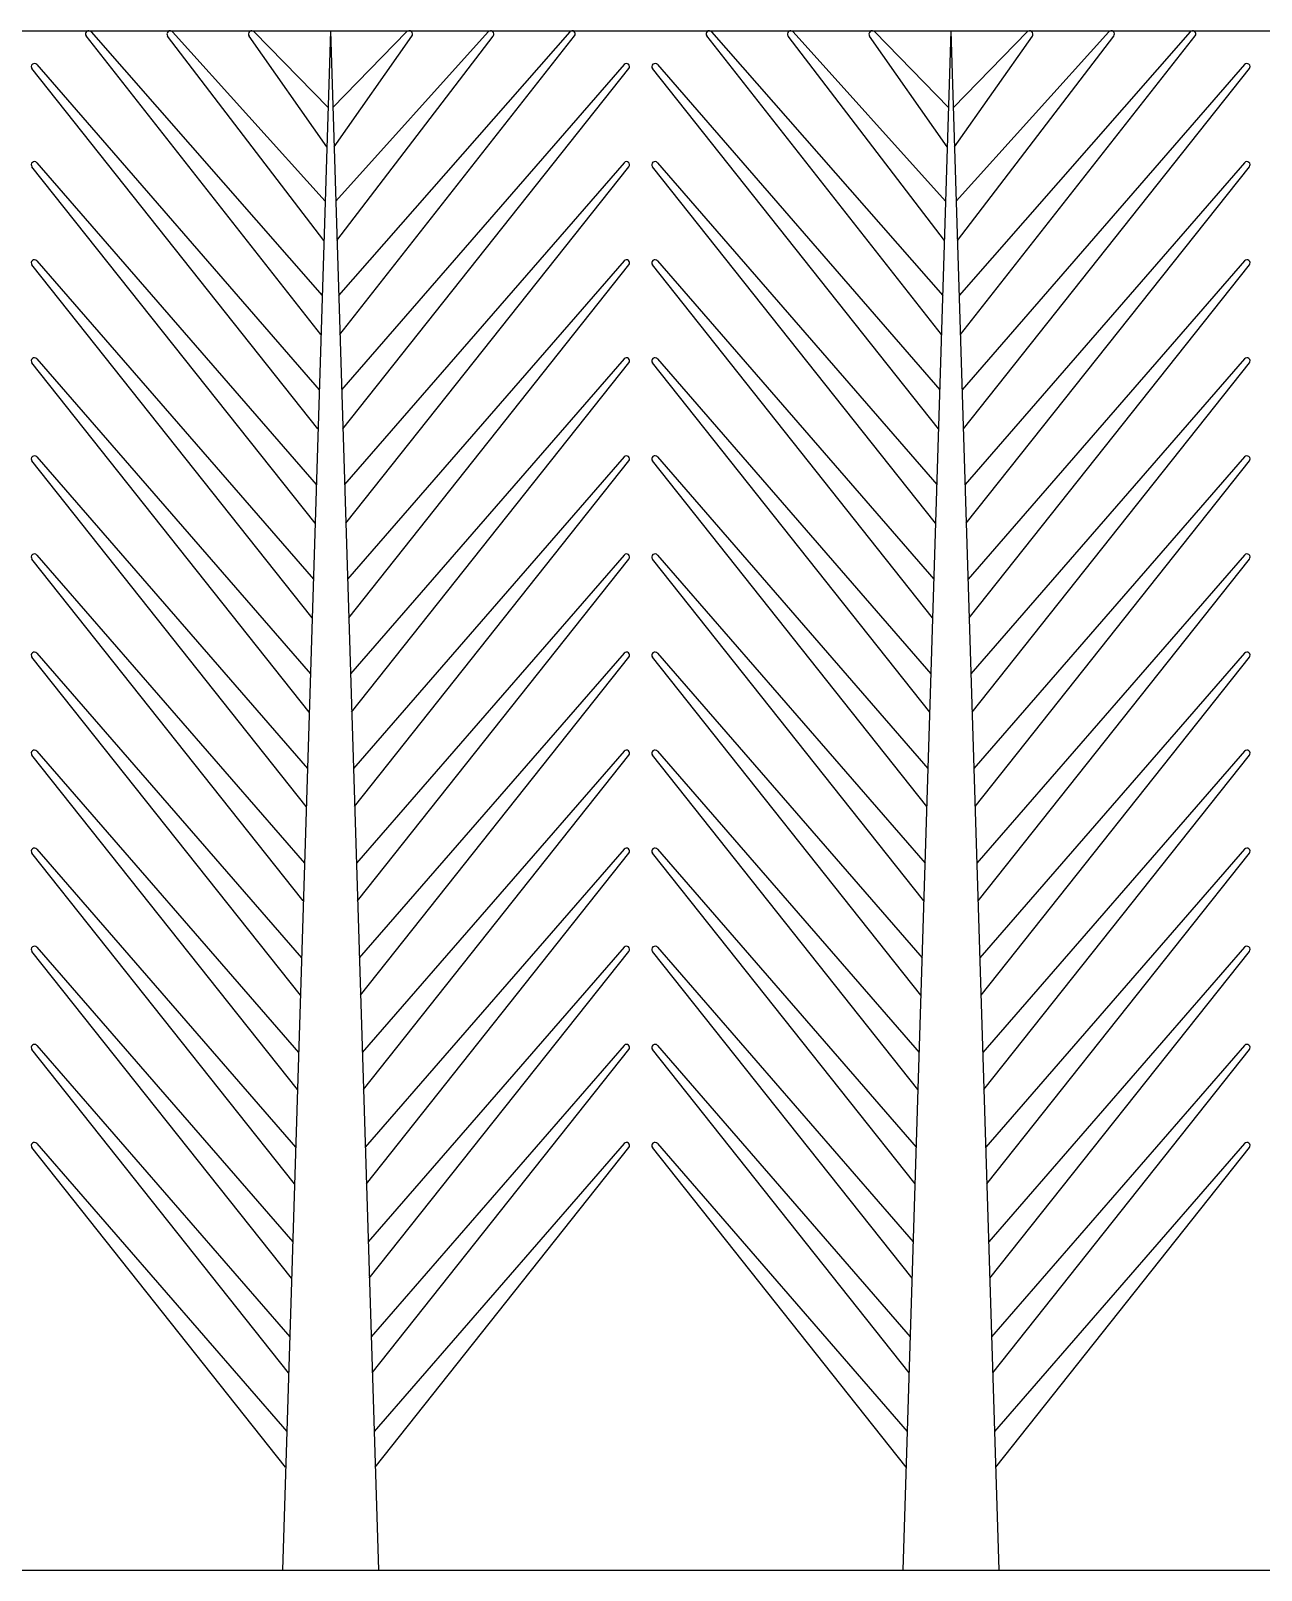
# Model space of a CAD drawing. Extents: x -111 to 2985, y -118 to 122.
# Drawn here: x 35 to 64.36, y 84.84 to 121.56 of the extents above; entities that cross this region are included whole.
import ezdxf

# ---------------------------------------------------------------- set-up
doc = ezdxf.new("R2010")
doc.units = 0
doc.layers.add('LAYER_03', color=5, linetype='CONTINUOUS')

msp = doc.modelspace()

# ---------------------------------------------------------------- linework, layer by layer
at = {"layer": 'LAYER_03'}
for points in [[(12.535, 121.562), (71.768, 121.562), (71.768, 84.838)], [(42.152, 121.562), (41.007, 84.838)], [(42.152, 121.562), (43.296, 84.838)], [(56.96, 121.562), (55.815, 84.838)], [(56.96, 121.562), (58.105, 84.838)], [(41.926, 114.314), (36.323, 121.439)], [(36.44, 121.536), (41.955, 115.25)], [(41.996, 116.562), (38.267, 121.437)], [(38.386, 121.536), (42.025, 117.499)], [(42.065, 118.792), (40.209, 121.433)], [(40.334, 121.537), (42.095, 119.735)], [(43.969, 121.537), (42.208, 119.735)], [(45.917, 121.536), (42.278, 117.499)], [(42.307, 116.562), (46.036, 121.437)], [(47.863, 121.536), (42.348, 115.25)], [(42.377, 114.314), (47.98, 121.439)], [(56.734, 114.314), (51.132, 121.439)], [(51.249, 121.536), (56.763, 115.25)], [(56.804, 116.562), (53.075, 121.437)], [(53.194, 121.536), (56.833, 117.499)], [(56.873, 118.792), (55.017, 121.433)], [(55.142, 121.537), (56.903, 119.735)], [(58.777, 121.537), (57.017, 119.735)], [(57.046, 118.792), (58.903, 121.433)], [(60.726, 121.536), (57.086, 117.499)], [(57.116, 116.562), (60.845, 121.437)], [(62.671, 121.536), (57.157, 115.25)], [(57.186, 114.314), (62.788, 121.439)], [(41.855, 112.063), (35.029, 120.659)], [(35.144, 120.754), (41.884, 112.996)], [(49.159, 120.754), (42.419, 112.996)], [(42.448, 112.063), (49.274, 120.659)], [(56.664, 112.063), (49.837, 120.659)], [(49.953, 120.754), (56.693, 112.996)], [(63.967, 120.754), (57.227, 112.996)], [(57.256, 112.063), (64.082, 120.659)], [(41.785, 109.812), (35.029, 118.319)], [(35.144, 118.415), (41.814, 110.737)], [(49.159, 118.415), (42.489, 110.737)], [(42.518, 109.812), (49.274, 118.319)], [(56.593, 109.812), (49.837, 118.319)], [(49.953, 118.415), (56.622, 110.737)], [(63.967, 118.415), (57.297, 110.737)], [(57.326, 109.812), (64.082, 118.319)], [(35.144, 116.075), (41.744, 108.479)], [(49.159, 116.075), (42.559, 108.479)], [(49.953, 116.075), (56.552, 108.479)], [(63.967, 116.075), (57.368, 108.479)], [(41.715, 107.56), (35.029, 115.979)], [(42.588, 107.56), (49.274, 115.979)], [(56.523, 107.56), (49.837, 115.979)], [(57.396, 107.56), (64.082, 115.979)], [(41.645, 105.309), (35.029, 113.639)], [(35.144, 113.735), (41.673, 106.22)], [(49.159, 113.735), (42.63, 106.22)], [(42.658, 105.309), (49.274, 113.639)], [(56.453, 105.309), (49.837, 113.639)], [(49.953, 113.735), (56.481, 106.22)], [(63.967, 113.735), (57.438, 106.22)], [(57.466, 105.309), (64.082, 113.639)], [(41.575, 103.058), (35.029, 111.3)], [(35.144, 111.395), (41.603, 103.961)], [(49.159, 111.395), (42.7, 103.961)], [(42.728, 103.058), (49.274, 111.3)], [(56.383, 103.058), (49.837, 111.3)], [(49.953, 111.395), (56.411, 103.961)], [(63.967, 111.395), (57.508, 103.961)], [(57.537, 103.058), (64.082, 111.3)], [(41.504, 100.806), (35.029, 108.96)], [(35.144, 109.056), (41.532, 101.703)], [(49.159, 109.056), (42.771, 101.703)], [(42.799, 100.806), (49.274, 108.96)], [(56.313, 100.806), (49.837, 108.96)], [(49.953, 109.056), (56.341, 101.703)], [(63.967, 109.056), (57.579, 101.703)], [(57.607, 100.806), (64.082, 108.96)], [(41.434, 98.555), (35.029, 106.62)], [(35.144, 106.716), (41.462, 99.444)], [(49.159, 106.716), (42.841, 99.444)], [(42.869, 98.555), (49.274, 106.62)], [(56.242, 98.555), (49.837, 106.62)], [(49.953, 106.716), (56.27, 99.444)], [(63.967, 106.716), (57.649, 99.444)], [(57.677, 98.555), (64.082, 106.62)], [(35.144, 104.376), (41.392, 97.185)], [(49.159, 104.376), (42.911, 97.185)], [(49.953, 104.376), (56.2, 97.185)], [(63.967, 104.376), (57.72, 97.185)], [(41.364, 96.303), (35.029, 104.28)], [(42.939, 96.303), (49.274, 104.28)], [(56.172, 96.303), (49.837, 104.28)], [(57.747, 96.303), (64.082, 104.28)], [(41.294, 94.052), (35.029, 101.941)], [(35.144, 102.036), (41.321, 94.927)], [(49.159, 102.036), (42.982, 94.927)], [(43.009, 94.052), (49.274, 101.941)], [(56.102, 94.052), (49.837, 101.941)], [(49.953, 102.036), (56.129, 94.927)], [(63.967, 102.036), (57.79, 94.927)], [(57.817, 94.052), (64.082, 101.941)], [(41.224, 91.801), (35.029, 99.601)], [(35.144, 99.697), (41.251, 92.668)], [(49.159, 99.697), (43.052, 92.668)], [(43.079, 91.801), (49.274, 99.601)], [(56.032, 91.801), (49.837, 99.601)], [(49.953, 99.697), (56.059, 92.668)], [(63.967, 99.697), (57.861, 92.668)], [(57.888, 91.801), (64.082, 99.601)], [(35.144, 97.357), (41.18, 90.409)], [(49.159, 97.357), (43.123, 90.409)], [(49.953, 97.357), (55.988, 90.409)], [(63.967, 97.357), (57.931, 90.409)], [(41.153, 89.549), (35.029, 97.261)], [(43.15, 89.549), (49.274, 97.261)], [(55.962, 89.549), (49.837, 97.261)], [(57.958, 89.549), (64.082, 97.261)], [(41.083, 87.298), (35.029, 94.921)], [(35.144, 95.017), (41.11, 88.15)], [(49.159, 95.017), (43.193, 88.15)], [(43.22, 87.298), (49.274, 94.921)], [(55.891, 87.298), (49.837, 94.921)], [(49.953, 95.017), (55.918, 88.15)], [(63.967, 95.017), (58.001, 88.15)], [(58.028, 87.298), (64.082, 94.921)], [(12.535, 84.838), (71.768, 84.838)]]:
    msp.add_lwpolyline(points, dxfattribs=at)
for points in [[(36.44, 121.536, 0.973464), (36.323, 121.439)], [(38.386, 121.536, 0.960466), (38.267, 121.437)], [(40.334, 121.537, 0.922556), (40.209, 121.433)], [(42.238, 118.792), (44.094, 121.433, 0.922556), (43.969, 121.537)], [(46.036, 121.437, 0.960466), (45.917, 121.536)], [(47.98, 121.439, 0.973464), (47.863, 121.536)], [(51.249, 121.536, 0.973464), (51.132, 121.439)], [(53.194, 121.536, 0.960466), (53.075, 121.437)], [(55.142, 121.537, 0.922556), (55.017, 121.433)], [(58.903, 121.433, 0.922556), (58.777, 121.537)], [(60.845, 121.437, 0.960466), (60.726, 121.536)], [(62.788, 121.439, 0.973464), (62.671, 121.536)], [(35.144, 120.754, 0.978183), (35.029, 120.659)], [(49.274, 120.659, 0.978183), (49.159, 120.754)], [(49.953, 120.754, 0.978183), (49.837, 120.659)], [(64.082, 120.659, 0.978183), (63.967, 120.754)], [(35.144, 118.415, 0.978183), (35.029, 118.319)], [(49.274, 118.319, 0.978183), (49.159, 118.415)], [(49.953, 118.415, 0.978183), (49.837, 118.319)], [(64.082, 118.319, 0.978183), (63.967, 118.415)], [(35.144, 116.075, 0.978183), (35.029, 115.979)], [(49.274, 115.979, 0.978183), (49.159, 116.075)], [(49.953, 116.075, 0.978183), (49.837, 115.979)], [(64.082, 115.979, 0.978183), (63.967, 116.075)], [(35.144, 113.735, 0.978183), (35.029, 113.639)], [(49.274, 113.639, 0.978183), (49.159, 113.735)], [(49.953, 113.735, 0.978183), (49.837, 113.639)], [(64.082, 113.639, 0.978183), (63.967, 113.735)], [(35.144, 111.395, 0.978183), (35.029, 111.3)], [(49.274, 111.3, 0.978183), (49.159, 111.395)], [(49.953, 111.395, 0.978183), (49.837, 111.3)], [(64.082, 111.3, 0.978183), (63.967, 111.395)], [(35.144, 109.056, 0.978183), (35.029, 108.96)], [(49.274, 108.96, 0.978183), (49.159, 109.056)], [(49.953, 109.056, 0.978183), (49.837, 108.96)], [(64.082, 108.96, 0.978183), (63.967, 109.056)], [(35.144, 106.716, 0.978183), (35.029, 106.62)], [(49.274, 106.62, 0.978183), (49.159, 106.716)], [(49.953, 106.716, 0.978183), (49.837, 106.62)], [(64.082, 106.62, 0.978183), (63.967, 106.716)], [(35.144, 104.376, 0.978183), (35.029, 104.28)], [(49.274, 104.28, 0.978183), (49.159, 104.376)], [(49.953, 104.376, 0.978183), (49.837, 104.28)], [(64.082, 104.28, 0.978183), (63.967, 104.376)], [(35.144, 102.036, 0.978183), (35.029, 101.941)], [(49.274, 101.941, 0.978183), (49.159, 102.036)], [(49.953, 102.036, 0.978183), (49.837, 101.941)], [(64.082, 101.941, 0.978183), (63.967, 102.036)], [(35.144, 99.697, 0.978183), (35.029, 99.601)], [(49.274, 99.601, 0.978183), (49.159, 99.697)], [(49.953, 99.697, 0.978183), (49.837, 99.601)], [(64.082, 99.601, 0.978183), (63.967, 99.697)], [(35.144, 97.357, 0.978183), (35.029, 97.261)], [(49.274, 97.261, 0.978183), (49.159, 97.357)], [(49.953, 97.357, 0.978183), (49.837, 97.261)], [(64.082, 97.261, 0.978183), (63.967, 97.357)], [(35.144, 95.017, 0.978183), (35.029, 94.921)], [(49.274, 94.921, 0.978183), (49.159, 95.017)], [(49.953, 95.017, 0.978183), (49.837, 94.921)], [(64.082, 94.921, 0.978183), (63.967, 95.017)]]:
    msp.add_lwpolyline(points, format="xyb", dxfattribs=at)

doc.saveas('drawing.dxf')
